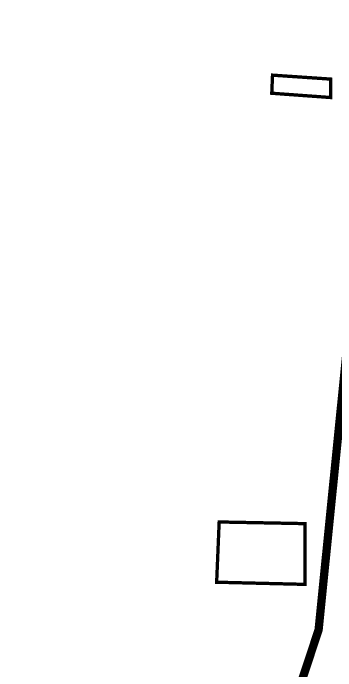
# Model space of a CAD drawing. Header units: metres. Extents: x 561401 to 594056, y 8460144 to 8508504.
# Drawn here: x 572554.77 to 572574.22, y 8464457.9 to 8464497.54 of the extents above; entities that cross this region are included whole.
import ezdxf

# ---------------------------------------------------------------- set-up
doc = ezdxf.new("R2010")
doc.units = ezdxf.units.M
doc.layers.add('1.1. DERECHO DE VIA', color=230, linetype='Continuous')
doc.layers.add('1.7 COBERTURA DE CALAMINA CON SOPORTE DE MADERA', color=8, linetype='Continuous')

msp = doc.modelspace()

# ---------------------------------------------------------------- linework, layer by layer
at = {"layer": '1.1. DERECHO DE VIA', "color": 230, "linetype": 'Continuous', "lineweight": 40, "ltscale": 0.2, "const_width": 0.5}
msp.add_lwpolyline([(572559.548, 8464363.838), (572555.821, 8464383.488), (572555.019, 8464403.412), (572560.254, 8464422.524), (572566.908, 8464441.384), (572573.18, 8464460.374), (572575.175, 8464480.228), (572576.748, 8464500.166), (572578.32, 8464520.105), (572575.877, 8464539.876), (572576.9, 8464559.838), (572575.118, 8464579.697), (572568.309, 8464598.501), (572561.006, 8464617.105), (572556.425, 8464636.516), (572556.491, 8464656.516), (572557.221, 8464676.488), (572560.441, 8464696.22), (572565.251, 8464715.633)], dxfattribs=at)
at = {"layer": '1.7 COBERTURA DE CALAMINA CON SOPORTE DE MADERA', "color": 64, "linetype": 'Continuous', "lineweight": -3, "const_width": 0.2}
for points in [[(572570.403, 8464493.799), (572570.357, 8464492.709), (572573.9, 8464492.452), (572573.9, 8464493.562), (572570.403, 8464493.799)], [(572567.186, 8464466.875), (572567.035, 8464463.245), (572572.361, 8464463.115), (572572.361, 8464466.775), (572567.186, 8464466.875)]]:
    msp.add_lwpolyline(points, dxfattribs=at)

doc.saveas('drawing.dxf')
